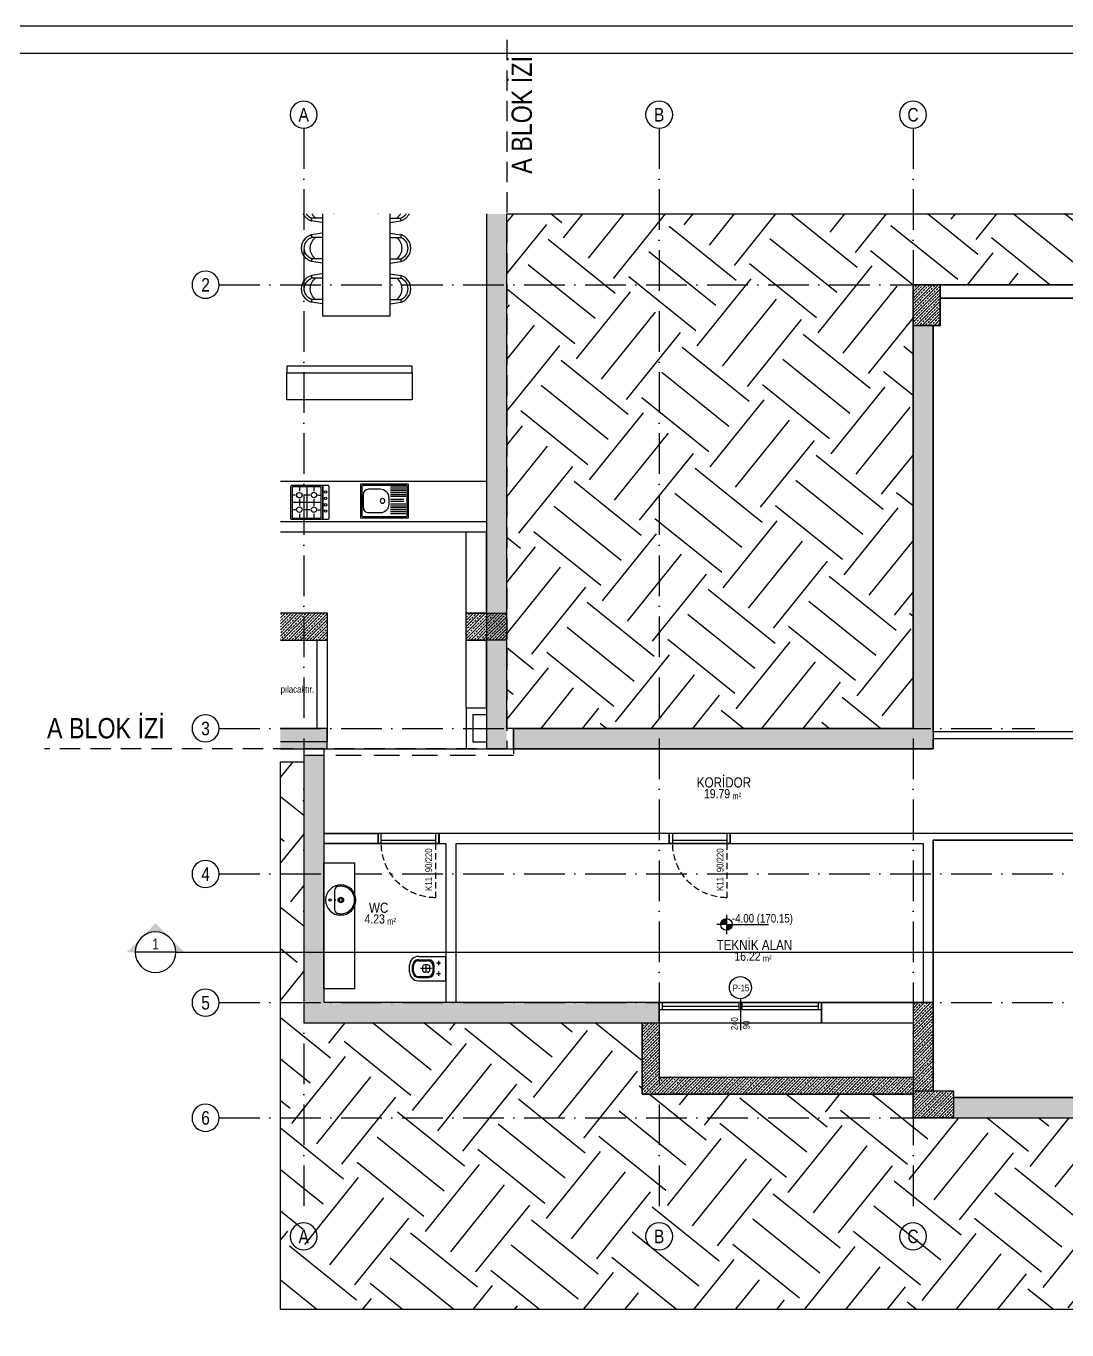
# Model space of a CAD drawing. Header units: millimetres. Extents: x 82776 to 137242, y 11666 to 27998.
# Drawn here: x 98441 to 99979, y 21628 to 23554 of the extents above; entities that cross this region are included whole.
import ezdxf
from ezdxf.enums import TextEntityAlignment as Align
from ezdxf.xclip import XClip

# ---------------------------------------------------------------- set-up
doc = ezdxf.new("R2010")
doc.units = ezdxf.units.MM
doc.header["$XCLIPFRAME"] = 0
for name, pattern in [('( Hidden )', [0.375, 0.25, -0.125]), ('ACAD_ISO10W100', [18, 12, -3, 0, -3]), ('DASHED', [15, 10, -5]), ('GC5102G0200$0$HIDDEN', [9.525, 6.35, -3.175])]:
    doc.linetypes.add(name, pattern=pattern)
doc.layers.add('0_IFC_Area', color=100, linetype='Continuous', plot=False)
for name, color, linetype in [('0_IFC_Door_Text', 11, 'Continuous'), ('0_IFC_Elevation_5', 252, 'Continuous'), ('0_IFC_Grid', 14, 'ACAD_ISO10W100'), ('0_IFC_Grid_Text_100', 14, 'Continuous'), ('0_IFC_Hatch', 250, 'Continuous'), ('0_IFC_Hatch_Structure', 251, 'Continuous'), ('0_IFC_Legend_Viewport', 7, 'Continuous'), ('0_IFC_Notation_Level_200', 160, 'Continuous'), ('0_IFC_Notation_Section_50', 10, 'Continuous'), ('0_IFC_Room_Text(No)_50', 12, 'Continuous'), ('0_IFC_Text_Explanation_50', 231, 'Continuous'), ('0_IFC_Window_Text', 60, 'Continuous'), ('1_IFC_Concrete_Section', 50, 'Continuous'), ('1_IFC_Door', 83, 'Continuous'), ('2_IFC_Wall', 130, 'Continuous'), ('3_IFC_Window', 136, 'Continuous'), ('6_IFC_Furniture', 35, 'Continuous'), ('6_IFC_Furniture_WC', 64, 'Continuous'), ('6_IFC_Furniture_Wetspace', 64, 'Continuous')]:
    doc.layers.add(name, color=color, linetype=linetype)
doc.styles.add('ARIAL-NARROW', font='ARIALN.TTF')
doc.styles.add('IFC_TEXT', font='ARIALN.TTF')
pattern_1 = [(225, (-98017.972, -21881.323), (4.49012806, -4.49012806), []), (225, (-98022.462, -21881.323), (4.49012806, -4.49012806), [3.175, -1.5875])]
pattern_2 = [(225, (-94669.722, -21180.152), (4.49012806, -4.49012806), []), (225, (-94674.212, -21180.152), (4.49012806, -4.49012806), [3.175, -1.5875])]
pattern_3 = [(225, (-105891.8525, -41506.1965), (4.49012806, -4.49012806), []), (225, (-105896.3426, -41506.1965), (4.49012806, -4.49012806), [3.175, -1.5875])]
pattern_4 = [(225, (-105891.8525, -40556.1965), (4.49012806, -4.49012806), []), (225, (-105896.3426, -40556.1965), (4.49012806, -4.49012806), [3.175, -1.5875])]
pattern_5 = [(225, (-95132.064, -27462.745), (4.49012806, -4.49012806), []), (225, (-95136.554, -27462.745), (4.49012806, -4.49012806), [3.175, -1.5875])]

# ---------------------------------------------------------------- blocks, each defined once
blk = doc.blocks.new('*U706')
at = {"layer": '0_IFC_Legend_Viewport', "transparency": 33554687}
blk.add_lwpolyline([(-4296.5, 2920), (0, 2920), (0, 0), (-4296.5, 0)], close=True, dxfattribs=at)
at = {"style": 'IFC_TEXT'}
for tag, p in [('PAFTA', (-2975.3, 17.9)), ('KOT', (-1159.1, 18)), ('OLCEK', (-110.4, 17.9))]:
    blk.add_attdef(tag, p, '', height=35, dxfattribs=at)
blk = doc.blocks.new('B NK ST')
at = {"layer": '0_IFC_Hatch_Structure', "transparency": 33554687}
h = blk.add_hatch(dxfattribs=at)
h.set_pattern_fill('ANSI33', color=256, angle=180)
h.set_pattern_definition(pattern_1)
h.paths.add_polyline_path([(0, 1230), (40, 1230), (40, 1170), (0, 1170)])
h = blk.add_hatch(dxfattribs=at)
h.set_pattern_fill('ANSI33', color=256, angle=180)
h.set_pattern_definition(pattern_1)
h.paths.add_polyline_path([(0, 0), (0, 40), (60, 40), (60, 0)])
at = {"layer": '1_IFC_Concrete_Section'}
for points in [[(0, 1230), (40, 1230), (40, 1170), (0, 1170)], [(0, 0), (0, 40), (60, 40), (60, 0)]]:
    blk.add_lwpolyline(points, close=True, dxfattribs=at)
blk = doc.blocks.new('B B1 ST')
at = {"layer": '0_IFC_Hatch_Structure', "transparency": 33554687}
h = blk.add_hatch(dxfattribs=at)
h.set_pattern_fill('ANSI33', color=256, angle=180)
h.set_pattern_definition(pattern_2)
h.paths.add_polyline_path([(-590, 575), (0, 575), (0, 1170), (30, 1170), (30, 545), (-590, 545)])
h = blk.add_hatch(dxfattribs=at)
h.set_pattern_fill('ANSI33', color=256, angle=180)
h.set_pattern_definition(pattern_2)
h.paths.add_polyline_path([(-900, 535), (-900, 140), (-375, 140), (-375, 170), (-870, 170), (-870, 535)])
h = blk.add_hatch(dxfattribs=at)
h.set_pattern_fill('ANSI33', color=256, angle=180)
h.set_pattern_definition(pattern_2)
h.paths.add_polyline_path([(30, 170), (0, 170), (0, 40), (30, 40)])
h = blk.add_hatch(dxfattribs=at)
h.set_pattern_fill('ANSI33', color=256, angle=180)
h.set_pattern_definition(pattern_2)
h.paths.add_polyline_path([(-375, 140), (-375, 60), (0, 60), (0, 35), (-400, 35), (-400, 140)])
h = blk.add_hatch(dxfattribs=at)
h.set_pattern_fill('ANSI33', color=256, angle=180)
h.set_pattern_definition([(225, (-95989.7425, -21180.262), (4.49012806, -4.49012806), []), (225, (-95994.2326, -21180.262), (4.49012806, -4.49012806), [3.175, -1.5875])])
h.paths.add_polyline_path([(60, -0.1), (640, -0.1), (640, 29.9), (60, 29.9)])
at = {"layer": '1_IFC_Concrete_Section'}
for points in [[(-590, 575), (0, 575), (0, 1170), (30, 1170), (30, 545), (-590, 545)], [(-900, 535), (-900, 140), (-375, 140), (-375, 170), (-870, 170), (-870, 535)], [(30, 170), (0, 170), (0, 40), (30, 40)], [(-375, 140), (-375, 60), (0, 60), (0, 35), (-400, 35), (-400, 140)], [(60, -0.1), (640, -0.1), (640, 29.9), (60, 29.9)]]:
    blk.add_lwpolyline(points, close=True, dxfattribs=at)
blk.add_blockref('B NK ST', (0, 0))
blk = doc.blocks.new('0_IFC_AXIS_TEXT_100')
at = {"layer": '0_IFC_Grid_Text_100'}
blk.add_circle((0, 1000), 1000, dxfattribs=at)
at = {"layer": '0_IFC_Grid_Text_100', "style": 'IFC_TEXT'}
blk.add_attdef('AXIS_NO', text='', height=1000, dxfattribs=at).set_placement((0, 993), align=Align.MIDDLE_CENTER)
blk = doc.blocks.new('B_B1 AKS')
at = {"layer": '0_IFC_Grid', "ltscale": 5}
for points in [[(-900, 1461.13881), (-900, -155)], [(-375, 1461.13881), (-375, -155)], [(0, 1461.13881), (0, -155)], [(-1025, 1230), (2715, 1230)], [(-1025, 575), (180, 575)], [(-1025, 360), (2715, 360)], [(-1025, 170), (2715, 170)], [(-1025, 0), (2715, 0)]]:
    blk.add_lwpolyline(points, dxfattribs=at)
ref = blk.add_blockref('0_IFC_AXIS_TEXT_100', (-900, 1461.13881), dxfattribs=dict(xscale=-0.02, yscale=0.02, zscale=0.02, rotation=0.0064968962269241))
ref.add_attrib('AXIS_NO', 'A', dxfattribs={"layer": '0_IFC_Grid_Text_100', "height": 20, "rotation": 0.0064969, "style": 'IFC_TEXT'}).set_placement((-900.00225, 1480.99313), align=Align.MIDDLE_CENTER)
ref = blk.add_blockref('0_IFC_AXIS_TEXT_100', (-375, 1461.13881), dxfattribs=dict(xscale=-0.02, yscale=0.02, zscale=0.02, rotation=0.0064968962269241))
ref.add_attrib('AXIS_NO', 'B', dxfattribs={"layer": '0_IFC_Grid_Text_100', "height": 20, "rotation": 0.0064969, "style": 'IFC_TEXT'}).set_placement((-375.00225, 1480.99313), align=Align.MIDDLE_CENTER)
ref = blk.add_blockref('0_IFC_AXIS_TEXT_100', (0, 1461.13881), dxfattribs=dict(xscale=-0.02, yscale=0.02, zscale=0.02, rotation=0.0064968962269241))
ref.add_attrib('AXIS_NO', 'C', dxfattribs={"layer": '0_IFC_Grid_Text_100', "height": 20, "rotation": 0.0064969, "style": 'IFC_TEXT'}).set_placement((-0.00225, 1480.99313), align=Align.MIDDLE_CENTER)
ref = blk.add_blockref('0_IFC_AXIS_TEXT_100', (-1044.99773, 1209.99773), dxfattribs=dict(xscale=-0.02, yscale=0.02, zscale=0.02, rotation=0.0064968962269241))
ref.add_attrib('AXIS_NO', '2', dxfattribs={"layer": '0_IFC_Grid_Text_100', "height": 20, "rotation": 0.0064969, "style": 'IFC_TEXT'}).set_placement((-1044.99998, 1229.85205), align=Align.MIDDLE_CENTER)
ref = blk.add_blockref('0_IFC_AXIS_TEXT_100', (-1044.99773, 554.99773), dxfattribs=dict(xscale=-0.02, yscale=0.02, zscale=0.02, rotation=0.0064968962269241))
ref.add_attrib('AXIS_NO', '3', dxfattribs={"layer": '0_IFC_Grid_Text_100', "height": 20, "rotation": 0.0064969, "style": 'IFC_TEXT'}).set_placement((-1044.99998, 574.85205), align=Align.MIDDLE_CENTER)
ref = blk.add_blockref('0_IFC_AXIS_TEXT_100', (-1044.99773, 339.99773), dxfattribs=dict(xscale=-0.02, yscale=0.02, zscale=0.02, rotation=0.0064968962269241))
ref.add_attrib('AXIS_NO', '4', dxfattribs={"layer": '0_IFC_Grid_Text_100', "height": 20, "rotation": 0.0064969, "style": 'IFC_TEXT'}).set_placement((-1044.99998, 359.85205), align=Align.MIDDLE_CENTER)
ref = blk.add_blockref('0_IFC_AXIS_TEXT_100', (-1044.99773, 149.99773), dxfattribs=dict(xscale=-0.02, yscale=0.02, zscale=0.02, rotation=0.0064968962269241))
ref.add_attrib('AXIS_NO', '5', dxfattribs={"layer": '0_IFC_Grid_Text_100', "height": 20, "rotation": 0.0064969, "style": 'IFC_TEXT'}).set_placement((-1044.99998, 169.85205), align=Align.MIDDLE_CENTER)
ref = blk.add_blockref('0_IFC_AXIS_TEXT_100', (-1044.99773, -20.00227), dxfattribs=dict(xscale=-0.02, yscale=0.02, zscale=0.02, rotation=0.0064968962269241))
ref.add_attrib('AXIS_NO', '6', dxfattribs={"layer": '0_IFC_Grid_Text_100', "height": 20, "rotation": 0.0064969, "style": 'IFC_TEXT'}).set_placement((-1044.99998, -0.14795), align=Align.MIDDLE_CENTER)
ref = blk.add_blockref('0_IFC_AXIS_TEXT_100', (-899.99738, -195), dxfattribs=dict(xscale=-0.02, yscale=0.02, zscale=0.02, rotation=0.0064968962269241))
ref.add_attrib('AXIS_NO', 'A', dxfattribs={"layer": '0_IFC_Grid_Text_100', "height": 20, "rotation": 0.0064969, "style": 'IFC_TEXT'}).set_placement((-899.99963, -175.14568), align=Align.MIDDLE_CENTER)
ref = blk.add_blockref('0_IFC_AXIS_TEXT_100', (-374.99738, -195), dxfattribs=dict(xscale=-0.02, yscale=0.02, zscale=0.02, rotation=0.0064968962269241))
ref.add_attrib('AXIS_NO', 'B', dxfattribs={"layer": '0_IFC_Grid_Text_100', "height": 20, "rotation": 0.0064969, "style": 'IFC_TEXT'}).set_placement((-374.99963, -175.14568), align=Align.MIDDLE_CENTER)
ref = blk.add_blockref('0_IFC_AXIS_TEXT_100', (0.00262, -195), dxfattribs=dict(xscale=-0.02, yscale=0.02, zscale=0.02, rotation=0.0064968962269241))
ref.add_attrib('AXIS_NO', 'C', dxfattribs={"layer": '0_IFC_Grid_Text_100', "height": 20, "rotation": 0.0064969, "style": 'IFC_TEXT'}).set_placement((0.00037, -175.14568), align=Align.MIDDLE_CENTER)
blk = doc.blocks.new('0_IFC_DOOR_TAG_50')
at = {"layer": '0_IFC_Door_Text', "style": 'IFC_TEXT'}
for tag, p in [('DOOR_TYPE', (0, 0)), ('DOOR_SIZE', (27.7, 0))]:
    blk.add_attdef(tag, p, '', height=10, dxfattribs=at)
blk = doc.blocks.new('B_B1_KAPI POZU')
at = {"transparency": 33554687, "rotation": 90}
for p in [(-2710.4, 335, 425.7), (-2280, 335, 425.7)]:
    blk.add_blockref('0_IFC_DOOR_TAG_50', p, dxfattribs=at).add_auto_attribs({'DOOR_TYPE': 'K11', 'DOOR_SIZE': '90/220'})
blk = doc.blocks.new('0_IFC_ROOM_TEXT_50')
at = {"layer": '0_IFC_Room_Text(No)_50', "insert": (13.2, -40), "char_height": 9.62, "attachment_point": 1, "style": 'IFC_TEXT'}
blk.add_mtext_dynamic_manual_height_columns('m²', width=16.695, gutter_width=6.88, heights=[0], dxfattribs=at)
at = {"layer": '0_IFC_Room_Text(No)_50', "style": 'IFC_TEXT'}
blk.add_attdef('ROOM_NAME', text='', height=13.5, dxfattribs=at).set_placement((0.7, -24.8), align=Align.MIDDLE_CENTER)
blk.add_attdef('ROOM_NUMBER', text='', height=7.7, dxfattribs=at).set_placement((0.7, -10.7), align=Align.CENTER)
blk.add_attdef('AREA', text='', height=13.5, dxfattribs=at).set_placement((9.8, -49.7), align=Align.RIGHT)
at = {"layer": '0_IFC_Text_Explanation_50', "style": 'IFC_TEXT', "flags": 1}
for tag, p in [('DÖŞEME:', (-41.1, -64.4)), ('DUVAR:', (-41.1, -75.5)), ('TAVAN:', (-41.1, -86.7))]:
    blk.add_attdef(tag, p, '', height=7.7, dxfattribs=at)
blk = doc.blocks.new('A_B1_NET ALAN')
at = {"layer": '0_IFC_Area', "elevation": 425.7}
for points in [[(-700, 550), (-1300, 550), (-1300, 570), (-1360, 570), (-1970, 570), (-1970, 1170), (-1960, 1170), (-1960, 1210), (-1360, 1210), (-1360, 1170), (-1320, 1170), (-1319.9, 1210), (-700, 1210)], [(-2690, 170), (-2870, 170), (-2870, 405), (-2690, 405)], [(-2675, 170), (-2675, 405), (-1985, 405), (-1985, 170)], [(-1940, 29.9), (-1360, 29.9), (-1360, 40), (-1300, 40), (-1300, 29.9), (-1190, 29.9), (-1190, 410), (-1350, 410), (-1350, 380), (-1390, 380), (-1390, 410), (-1970, 410), (-1970, 40), (-1940, 40)]]:
    blk.add_lwpolyline(points, close=True, dxfattribs=at)
at = {"layer": '0_IFC_Area'}
blk.add_lwpolyline([(-1360, 420), (-2870, 420), (-2870, 545), (-1970, 545), (-1970, 560), (-1360, 560)], close=True, dxfattribs=at)
ref = blk.add_blockref('0_IFC_ROOM_TEXT_50', (-2280, 520))
ref.add_attrib('ROOM_NAME', 'KORİDOR', dxfattribs={"layer": '0_IFC_Room_Text(No)_50', "height": 15, "style": 'IFC_TEXT'}).set_placement((-2279.3, 495.2), align=Align.MIDDLE_CENTER)
ref.add_attrib('AREA', '19.79', dxfattribs={"layer": '0_IFC_Room_Text(No)_50', "height": 13.47, "style": 'IFC_TEXT'}).set_placement((-2270.2, 471.9), align=Align.RIGHT)
ref = blk.add_blockref('0_IFC_ROOM_TEXT_50', (-2790, 335, 425.7))
ref.add_attrib('ROOM_NAME', 'WC', dxfattribs={"layer": '0_IFC_Room_Text(No)_50', "height": 15, "style": 'IFC_TEXT'}).set_placement((-2789.3, 310.2, 425.7), align=Align.MIDDLE_CENTER)
ref.add_attrib('AREA', '4.23', dxfattribs={"layer": '0_IFC_Room_Text(No)_50', "height": 13.47, "style": 'IFC_TEXT'}).set_placement((-2780.1, 286.9, 425.7), align=Align.RIGHT)
ref = blk.add_blockref('0_IFC_ROOM_TEXT_50', (-2235, 280, 425.7))
ref.add_attrib('ROOM_NAME', 'TEKNİK ALAN', dxfattribs={"layer": '0_IFC_Room_Text(No)_50', "height": 15, "style": 'IFC_TEXT'}).set_placement((-2234.3, 255.2, 425.7), align=Align.MIDDLE_CENTER)
ref.add_attrib('AREA', '16.22', dxfattribs={"layer": '0_IFC_Room_Text(No)_50', "height": 13.47, "style": 'IFC_TEXT'}).set_placement((-2225.2, 231.9, 425.7), align=Align.RIGHT)
blk = doc.blocks.new('A NK ST')
at = {"layer": '0_IFC_Hatch_Structure', "transparency": 33554687}
h = blk.add_hatch(dxfattribs=at)
h.set_pattern_fill('ANSI33', color=256, angle=180)
h.set_pattern_definition(pattern_3)
h.paths.add_polyline_path([(0, 0), (40, 0), (40, -60), (0, -60)])
h = blk.add_hatch(dxfattribs=at)
h.set_pattern_fill('ANSI33', color=256, angle=180)
h.set_pattern_definition(pattern_3)
h.paths.add_polyline_path([(450, 0), (450, -40), (390, -40), (390, 0)])
h = blk.add_hatch(dxfattribs=at)
h.set_pattern_fill('ANSI33', color=256, angle=180)
h.set_pattern_definition(pattern_3)
h.paths.add_polyline_path([(1030, 0), (1030, -40), (970, -40), (970, 0)])
h = blk.add_hatch(dxfattribs=at)
h.set_pattern_fill('ANSI33', color=256, angle=180)
h.set_pattern_definition(pattern_3)
h.paths.add_polyline_path([(1610, 0), (1610, -40), (1550, -40), (1550, 0)])
h = blk.add_hatch(dxfattribs=at)
h.set_pattern_fill('ANSI33', color=256, angle=180)
h.set_pattern_definition(pattern_3)
h.paths.add_polyline_path([(1960, 0), (2000, 0), (2000, -60), (1960, -60)])
h = blk.add_hatch(dxfattribs=at)
h.set_pattern_fill('ANSI33', color=256, angle=180)
h.set_pattern_definition(pattern_3)
h.paths.add_polyline_path([(0, -640), (40, -640), (40, -700), (0, -700)])
h = blk.add_hatch(dxfattribs=at)
h.set_pattern_fill('ANSI33', color=256, angle=180)
h.set_pattern_definition(pattern_3)
h.paths.add_polyline_path([(450, -660), (450, -700), (390, -700), (390, -660)])
h = blk.add_hatch(dxfattribs=at)
h.set_pattern_fill('ANSI33', color=256, angle=180)
h.set_pattern_definition(pattern_3)
h.paths.add_polyline_path([(1030, -660), (1030, -700), (970, -700), (970, -660)])
h = blk.add_hatch(dxfattribs=at)
h.set_pattern_fill('ANSI33', color=256, angle=180)
h.set_pattern_definition(pattern_3)
h.paths.add_polyline_path([(1735, -700), (1735, -660), (1550, -660), (1550, -700)])
h = blk.add_hatch(dxfattribs=at)
h.set_pattern_fill('ANSI33', color=256, angle=180)
h.set_pattern_definition(pattern_3)
h.paths.add_polyline_path([(2000, -660), (2000, -700), (1940, -700), (1940, -660)])
at = {"layer": '1_IFC_Concrete_Section'}
for points in [[(0, 0), (40, 0), (40, -60), (0, -60)], [(450, 0), (450, -40), (390, -40), (390, 0)], [(1030, 0), (1030, -40), (970, -40), (970, 0)], [(1610, 0), (1610, -40), (1550, -40), (1550, 0)], [(1960, 0), (2000, 0), (2000, -60), (1960, -60)], [(0, -640), (40, -640), (40, -700), (0, -700)], [(450, -660), (450, -700), (390, -700), (390, -660)], [(1030, -660), (1030, -700), (970, -700), (970, -660)], [(1735, -700), (1735, -660), (1550, -660), (1550, -700)], [(2000, -660), (2000, -700), (1940, -700), (1940, -660)]]:
    blk.add_lwpolyline(points, close=True, dxfattribs=at)
at = {"layer": '2_IFC_Wall'}
blk.add_lwpolyline([(1734.8, -700), (1734.8, -850), (1550, -850), (1550, -830), (1719.8, -830), (1719.8, -700)], dxfattribs=at)
at = {"layer": '3_IFC_Window'}
for points in [[(1550, -700), (1550, -720), (1560, -720), (1560, -700)], [(1555, -720), (1555, -700)], [(1550, -830), (1550, -810), (1560, -810), (1560, -830)], [(1555, -810), (1555, -830)]]:
    blk.add_lwpolyline(points, dxfattribs=at)
at = {"layer": '3_IFC_Window', "elevation": -15965.8}
for points in [[(1565.2, -707.9), (1565.2, -730.4), (1570.2, -730.4), (1570.2, -707.9)], [(1570.2, -722.9), (1570.2, -745.4), (1575.2, -745.4), (1575.2, -722.9)], [(1570.2, -807.1), (1570.2, -784.6), (1575.2, -784.6), (1575.2, -807.1)], [(1565.2, -822.1), (1565.2, -799.6), (1570.2, -799.6), (1570.2, -822.1)]]:
    blk.add_lwpolyline(points, close=True, dxfattribs=at)
for points in [[(1567.7, -730.4), (1567.7, -707.9)], [(1572.7, -745.4), (1572.7, -722.9)], [(1572.7, -784.6), (1572.7, -807.1)], [(1567.7, -799.6), (1567.7, -822.1)]]:
    blk.add_lwpolyline(points, dxfattribs=at)
at = {"layer": '0_IFC_Text_Explanation_50', "insert": (1719.2, -750.6, 3462.4), "char_height": 10, "attachment_point": 3, "style": 'IFC_TEXT'}
blk.add_mtext_dynamic_manual_height_columns('\\pxql;0.14 m/sn hızını geçmeyen lift yapılacaktır. ', width=136.083, gutter_width=6.25, heights=[0], dxfattribs=at)
blk = doc.blocks.new('A B1 ST')
at = {"layer": '0_IFC_Hatch_Structure', "transparency": 33554687}
h = blk.add_hatch(dxfattribs=at)
h.set_pattern_fill('ANSI33', color=256, angle=180)
h.set_pattern_definition(pattern_4)
h.paths.add_polyline_path([(0, 950), (40, 950), (40, 890), (0, 890)])
h = blk.add_hatch(dxfattribs=at)
h.set_pattern_fill('ANSI33', color=256, angle=180)
h.set_pattern_definition(pattern_4)
h.paths.add_polyline_path([(450, 950), (450, 910), (390, 910), (390, 950)])
h = blk.add_hatch(dxfattribs=at)
h.set_pattern_fill('ANSI33', color=256, angle=180)
h.set_pattern_definition(pattern_4)
h.paths.add_polyline_path([(1030, 950), (1030, 910), (970, 910), (970, 950)])
h = blk.add_hatch(dxfattribs=at)
h.set_pattern_fill('ANSI33', color=256, angle=90)
h.set_pattern_definition([(135, (-39956.1965, 108391.8525), (-4.49012806, -4.49012806), []), (135, (-39956.1965, 108396.3426), (-4.49012806, -4.49012806), [3.175, -1.5875])])
h.paths.add_polyline_path([(1550, 890), (1590, 890), (1590, 950), (1550, 950)])
h = blk.add_hatch(dxfattribs=at)
h.set_pattern_fill('ANSI33', color=256, angle=180)
h.set_pattern_definition(pattern_4)
h.paths.add_polyline_path([(1960, 950), (2000, 950), (2000, 890), (1960, 890)])
h = blk.add_hatch(dxfattribs=at)
h.set_pattern_fill('ANSI33', color=256, angle=180)
h.set_pattern_definition(pattern_5)
h.paths.add_polyline_path([(1970, -860), (2000, -860), (2000, -60), (1970, -60)])
h = blk.add_hatch(dxfattribs=at)
h.set_pattern_fill('ANSI33', color=256, angle=180)
h.set_pattern_definition(pattern_5)
h.paths.add_polyline_path([(0, -860), (1734.8, -860), (1734.8, -830), (30, -830), (30, -700), (0, -700)])
at = {"layer": '1_IFC_Concrete_Section'}
for points in [[(0, 950), (40, 950), (40, 890), (0, 890)], [(450, 950), (450, 910), (390, 910), (390, 950)], [(1030, 950), (1030, 910), (970, 910), (970, 950)], [(1550, 890), (1590, 890), (1590, 950), (1550, 950)], [(1960, 950), (2000, 950), (2000, 890), (1960, 890)], [(1970, -860), (2000, -860), (2000, -60), (1970, -60)], [(0, -860), (1734.8, -860), (1734.8, -830), (30, -830), (30, -700), (0, -700)]]:
    blk.add_lwpolyline(points, close=True, dxfattribs=at)
blk.add_blockref('A NK ST', (0, 0))
blk = doc.blocks.new('*U166')
blk.add_wipeout([(0, 0), (100, 0), (100, -30), (0, -30)]).dxf.layer = '6_IFC_Furniture'
at = {"layer": '6_IFC_Furniture', "transparency": 33554687}
blk.add_lwpolyline([(100, 0), (100, -30), (0, -30), (0, 0)], close=True, dxfattribs=at)
blk.add_lwpolyline([(0, -30), (100, -30)], dxfattribs=at)
blk = doc.blocks.new('*U131')
blk.add_wipeout([(0, 0), (120, 0), (120, -30), (0, -30)]).dxf.layer = '6_IFC_Furniture'
at = {"layer": '6_IFC_Furniture', "transparency": 33554687}
blk.add_lwpolyline([(120, 0), (120, -30), (0, -30), (0, 0)], close=True, dxfattribs=at)
blk.add_lwpolyline([(0, -30), (120, -30)], dxfattribs=at)
blk = doc.blocks.new('*U129')
blk.add_wipeout([(60, 0), (0, 0), (0, 405), (60, 405), (60, 60), (60, 60)]).dxf.layer = '6_IFC_Furniture_Wetspace'
at = {"layer": '6_IFC_Furniture_Wetspace', "transparency": 33554687}
blk.add_lwpolyline([(60, 60), (60, 60), (60, 0), (0, 0), (0, 405), (60, 405)], close=True, dxfattribs=at)
blk = doc.blocks.new('IFC_OCAK')
at = {"layer": '6_IFC_Furniture_Wetspace'}
for p, q in [((-32.5, -24.1), (-32.5, 24)), ((-31.5, 25), (22.2, 25)), ((-23.8, -25.1), (-23.8, 25)), ((-23.3, -25.1), (-23.3, 25)), ((-21.2, 23), (-21.2, -23)), ((21.2, 23), (-21.2, 23)), ((21.2, 23), (21.2, -23)), ((23.2, 24), (23.2, -24.1)), ((-31.5, -25.1), (22.2, -25.1)), ((-21.2, -23), (21.2, -23))]:
    blk.add_line(p, q, dxfattribs=at)
for points in [[(-10.7, 16.6), (-10.7, 23)], [(0, -23), (0, 23)], [(10.7, 16.6), (10.7, 23)], [(-16.3, 10.7), (-21.2, 10.7)], [(-10.7, -4.8), (-10.7, 4.9)], [(-4.8, 10.7), (4.8, 10.7)], [(10.7, -4.8), (10.7, 4.7)], [(16.7, 10.7), (21.2, 10.7)], [(21.2, -0.2), (-21.2, -0.2)], [(-16.3, -10.7), (-21.2, -10.7)], [(-10.7, -23), (-10.7, -16.6)], [(-4.8, -10.7), (4.8, -10.7)], [(10.7, -23), (10.7, -16.6)], [(16.7, -10.7), (21.2, -10.7)]]:
    blk.add_lwpolyline(points, dxfattribs=at)
for centre, radius in [((-27.9, 12.7), 1.85), ((-27.9, 3.6), 1.85), ((-10.6, 10.7), 4.03), ((10.8, 10.7), 4.03), ((-27.9, -6.1), 1.85), ((-27.9, -15.3), 1.85), ((-10.6, -10.9), 4.03), ((10.7, -10.7), 4.03)]:
    blk.add_circle(centre, radius, dxfattribs=at)
for centre, start, end in [((-31.5, 24), 90, 180), ((22.2, 24), 0, 90), ((-31.5, -24.1), 180, 270), ((22.2, -24.1), 270, 0)]:
    blk.add_arc(centre, 1, start, end, dxfattribs=at)
blk = doc.blocks.new('IFC_MUTFAK EVYE2')
at = {"layer": '6_IFC_Furniture_Wetspace', "transparency": 33554687}
blk.add_lwpolyline([(70, 0), (0, 0), (0, -51), (70, -51), (70, 0)], close=True, dxfattribs=at)
for points in [[(66, -2), (4, -2, 0.414214), (2, -4), (2, -47, 0.414214), (4, -49), (66, -49, 0.414214), (68, -47), (68, -4, 0.414214)], [(28.3, -7.8), (12, -7.8, 0.414214), (4, -15.8), (4, -35.2, 0.414214), (12, -43.2), (28.3, -43.2, 0.414214), (41.3, -30.2), (41.3, -20.8, 0.414214)]]:
    blk.add_lwpolyline(points, format="xyb", close=True, dxfattribs=at)
for points in [[(66.3, -6.7), (43.6, -6.7)], [(66.3, -9.5), (43.6, -9.5)], [(66.3, -12.3), (43.6, -12.3)], [(66.3, -15.1), (43.6, -15.1)], [(66.3, -17.9), (43.6, -17.9)], [(66.3, -20.7), (43.6, -20.7)], [(63.6, -24.8), (43.6, -24.8)], [(63.6, -27.6), (43.6, -27.6)], [(66.3, -31.9), (43.6, -31.9)], [(66.3, -34.7), (43.6, -34.7)], [(66.3, -37.5), (43.6, -37.5)], [(66.3, -40.3), (43.6, -40.3)], [(66.3, -43.1), (43.6, -43.1)], [(66.3, -45.9), (43.6, -45.9)]]:
    blk.add_lwpolyline(points, dxfattribs=at)
blk.add_circle((32.1, -25.5), 3.5, dxfattribs=at)
blk = doc.blocks.new('*U130')
blk.add_wipeout([(60, 0), (0, 0), (0, 277.5), (60, 277.5), (60, 60), (60, 60)]).dxf.layer = '6_IFC_Furniture_Wetspace'
at = {"layer": '6_IFC_Furniture_Wetspace', "transparency": 33554687}
blk.add_lwpolyline([(60, 60), (60, 60), (60, 0), (0, 0), (0, 277.5), (60, 277.5)], close=True, dxfattribs=at)
blk = doc.blocks.new('IFC_KOLTUK TEKLI')
blk.add_wipeout([(-41.8, 25.5), (-17.7, 22.7), (-16.4, 22.3), (-15, 21.9), (-13.3, 21.1), (-11.7, 20.3), (-10, 19.2), (-8.5, 18.1), (-6.7, 16.4), (-5.8, 15.3), (-4, 13), (-2.7, 10.8), (-1.8, 8.6), (-0.8, 5.4), (-0.3, 2), (-0.3, -1.8), (-1.2, -6.1), (-2.2, -8.9), (-4.2, -12.5), (-5.9, -14.8), (-8.3, -17.1), (-10.4, -18.8), (-14.1, -20.8), (-15.8, -21.4), (-18.9, -22.1), (-23.4, -23), (-28.4, -24), (-39.7, -26.2), (-40.4, -26.1), (-41.1, -25.8), (-41.5, -25.3), (-41.9, -24.6), (-42, -22.3), (-42, -22.3), (-45.6, -22.5), (-46.8, -22.3), (-47.9, -21.5), (-48.5, -20.9), (-49.6, -19.4), (-50.1, -18.5), (-50.6, -17.4), (-51.1, -16.3), (-51.5, -15), (-52.2, -12.9), (-52.7, -10.9), (-53.1, -8.6), (-53.4, -6.8), (-53.7, -4.4), (-53.8, -1.9), (-53.9, -0.2), (-54, 2.5), (-53.8, 5.8), (-53.7, 7.4), (-53.4, 9.7), (-52.9, 12.7), (-52.4, 14.6), (-51.6, 16.8), (-51, 18.1), (-50.2, 19.7), (-49, 20.6), (-47.5, 21.2), (-45.1, 21.3), (-43.9, 21.4), (-44, 23.2), (-43.9, 23.8), (-43.8, 24.2), (-43.7, 24.4), (-43.3, 24.8), (-42.5, 25.3)]).dxf.layer = '6_IFC_Furniture'
at = {"layer": '6_IFC_Furniture'}
for p, q in [((-43.8, 18.7), (-44, 23.1)), ((-41.5, 25.4), (-17.7, 22.7)), ((-47.5, 21.2), (-43.9, 21.4)), ((-42, 17.1), (-16.9, 18.2)), ((-17.6, 21), (-17.6, 19.9)), ((-42, -24.1), (-42.1, -19.7)), ((-40.5, -17.9), (-15.3, -16.8)), ((-15.9, -18.6), (-15.9, -19.7)), ((-45.6, -22.5), (-42, -22.3)), ((-39.3, -26.2), (-15.8, -21.4))]:
    blk.add_line(p, q, dxfattribs=at)
blk.add_lwpolyline([(-47.5, 21.2), (-48.6, 20.9), (-49.7, 20), (-50.7, 18.7), (-51.6, 16.8), (-52.4, 14.6), (-53.1, 11.9), (-53.5, 9), (-53.8, 5.8), (-54, 2.5), (-53.9, -1), (-53.7, -4.4), (-53.3, -7.7), (-52.7, -10.9), (-51.9, -13.8), (-51.1, -16.3), (-50.1, -18.5), (-49, -20.3), (-47.9, -21.5), (-46.8, -22.3), (-45.6, -22.5)], dxfattribs=at)
for centre, radius, start, end in [((-41.8, 23.2), 2.24, 83.5321, 182.491), ((-23.3, 0.4), 23.1, 289.0213, 75.9607), ((-16.4, 21), 1.25, 71.4892, 182.491), ((-42.1, 18.8), 1.75, 182.491, 272.491), ((-36.4, -0.2), 21.9, 309.3609, 55.6211), ((-14.9, 20), 2.65, 182.491, 246.9129), ((-23.3, 0.4), 18.7, 298.0691, 66.9129), ((-40.4, -19.6), 1.75, 92.491, 182.491), ((-13.3, -18.5), 2.65, 118.0691, 182.491), ((-14.6, -19.6), 1.25, 182.491, 293.4929), ((-39.7, -24), 2.24, 182.491, 281.4499)]:
    blk.add_arc(centre, radius, start, end, dxfattribs=at)
blk = doc.blocks.new('*U95')
blk.add_wipeout([(0, 0), (260, 0), (260, -100), (0, -100)]).dxf.layer = '6_IFC_Furniture'
at = {"layer": '6_IFC_Furniture', "transparency": 33554687}
blk.add_lwpolyline([(0, -100), (0, 0), (260, 0), (260, -100)], close=True, dxfattribs=at)
blk = doc.blocks.new('A B1 PLAN')
at = {"layer": '2_IFC_Wall'}
blk.add_lwpolyline([(1970, 55), (1950, 55), (1950, 15), (1970, 15)], dxfattribs=at)
for name, p, xscale, yscale, zscale, rotation in [('IFC_KOLTUK TEKLI', (1696.7, 805.4), 0.9000000000000081, 0.9000000000000081, 0.9000000000000081, 177.5027880203946), ('IFC_KOLTUK TEKLI', (1858.3, 805.4), -0.899999999999993, 0.8999999999999928, 0.8999999999999998, 182.5001169204236), ('IFC_KOLTUK TEKLI', (1696.7, 742.8), -0.8999999999999991, 0.8999999999999991, 0.8999999999999998, 2.500116920423573), ('IFC_KOLTUK TEKLI', (1858.3, 742.8), 0.8999999999999976, 0.8999999999999976, 0.8999999999999976, 357.5027880203947), ('IFC_KOLTUK TEKLI', (1696.7, 682.7), -0.8999999999999991, 0.8999999999999991, 0.8999999999999998, 2.500116920423573), ('IFC_KOLTUK TEKLI', (1858.3, 682.7), 0.8999999999999975, 0.8999999999999975, 0.8999999999999975, 357.5027880203947), ('*U130', (1860, 520), 0.6666666666666666, 0.6666666666666666, 0.6666666666666666, 90.00145247040918)]:
    blk.add_blockref(name, p, dxfattribs=dict(xscale=xscale, yscale=yscale, zscale=zscale, rotation=rotation))
for name, p, rotation in [('*U129', (1970, 340), 90.00145247040918), ('*U131', (1940, 205), 90), ('*U166', (1940, 65), 90)]:
    blk.add_blockref(name, p, dxfattribs=dict(rotation=rotation))
for points in [[(1970, 340), (1565, 340), (1565, 580), (1550, 580), (1550, 325), (1970, 325)], [(1970, 65), (1940, 65), (1940, 5), (1970, 5)]]:
    blk.add_lwpolyline(points, dxfattribs=at)
blk.add_lwpolyline([(1675, 560), (1860, 560), (1860, 570), (1675, 570)], close=True, dxfattribs=at)
for name, p, xscale, rotation in [('*U95', (1727.5, 904.1), -1, 90.00145247040915), ('IFC_MUTFAK EVYE2', (1784.4, 345.3, 2336.6), -0.9999999999999969, 179.9985475295908)]:
    blk.add_blockref(name, p, dxfattribs=dict(xscale=xscale, rotation=rotation))
at = {"rotation": 179.9985475295908}
blk.add_blockref('IFC_OCAK', (1704.4, 368.6, 2336.6), dxfattribs=at)
blk = doc.blocks.new('*U1783')
at = {"layer": '0_IFC_Room_Text(No)_50'}
h = blk.add_hatch(color=256, dxfattribs=at)
h.paths.add_polyline_path([(0, 1061), (-530, 530, -0.414214), (530, 530)])
h.paths.add_polyline_path([(530, 530, -0.198912), (750, 0), (1061, 0)])
h.paths.add_polyline_path([(-530, 530), (-1061, 0), (-750, 0, -0.198912)])
at = {"layer": '0_IFC_Room_Text(No)_50', "linetype": 'Continuous'}
blk.add_line((-750, 0), (750, 0), dxfattribs=at)
blk.add_circle((0, 0), 750, dxfattribs=at)
at = {"layer": '0_IFC_Room_Text(No)_50', "style": 'IFC_TEXT'}
blk.add_attdef('NO', text='', height=400, dxfattribs=at).set_placement((0, 100), align=Align.CENTER)
for p in [(0, -100), (0, -374)]:
    blk.add_attdef('SHEET', text='', height=200, dxfattribs=at).set_placement(p, align=Align.TOP_CENTER)
blk = doc.blocks.new('B BLOK_KESIT YERLERI_B1')
at = {"layer": '0_IFC_Notation_Section_50', "linetype": 'DASHED', "ltscale": 3, "const_width": 2, "elevation": -425.7}
blk.add_lwpolyline([(-2833.8, 0), (1025.2, 0)], dxfattribs=at)
ref = blk.add_blockref('*U1783', (-2863.8, 0, -425.7), dxfattribs=dict(xscale=-0.0400000000259542, yscale=0.0400000000259542, zscale=0.0400000000259542))
ref.add_attrib('NO', '1', dxfattribs={"layer": '0_IFC_Room_Text(No)_50', "height": 16, "style": 'IFC_TEXT'}).set_placement((-2863.8, 4, -425.7), align=Align.CENTER)
blk = doc.blocks.new('*U1491')
at = {"layer": '0_IFC_Hatch_Structure'}
blk.add_lwpolyline([(0, 0), (-90, 0)], dxfattribs=at)
at = {"layer": '1_IFC_Door', "linetype": 'GC5102G0200$0$HIDDEN', "ltscale": 1.5}
blk.add_lwpolyline([(-5, 0), (-5, 80)], dxfattribs=at)
at = {"layer": '1_IFC_Door'}
for points in [[(-85, 0), (-85, -15), (-90, -15), (-90, 0), (-85, 0)], [(-85, -5), (-5, -5), (-5, 0), (-85, 0)]]:
    blk.add_lwpolyline(points, dxfattribs=at)
blk.add_lwpolyline([(-5, -15), (-5, 0), (0, 0), (0, -15)], close=True, dxfattribs=at)
at = {"layer": '1_IFC_Door', "linetype": 'GC5102G0200$0$HIDDEN', "ltscale": 1.5}
blk.add_arc((-5, 0), 80, 90, 180, dxfattribs=at)
blk = doc.blocks.new('IFC_KLOZET')
blk.add_wipeout([(-18, 0), (18, 0), (18, -40.4), (18, -40.4), (18, -41.3), (17.9, -41.8), (17.6, -43.5), (16.5, -46.3), (15.2, -48.4), (14.5, -49.2), (14.2, -49.5), (12.9, -50.6), (12.2, -51.2), (11.5, -51.6), (10, -52.3), (8.7, -52.8), (7.6, -53.1), (6.8, -53.2), (6.2, -53.3), (5.3, -53.3), (-5, -53.4), (-6.5, -53.3), (-7.8, -53), (-9.5, -52.5), (-10, -52.3), (-11, -51.9), (-12, -51.3), (-13.4, -50.2), (-13.7, -50), (-14.2, -49.5), (-15.1, -48.5), (-16, -47.2), (-17, -45), (-17.5, -43.7), (-17.8, -42.5), (-17.9, -41.3), (-18, -40.4)]).dxf.layer = '6_IFC_Furniture_WC'
at = {"layer": '6_IFC_Furniture_WC'}
for p, q in [((-18, -40.4), (-18, 0)), ((18, -40.4), (18, 0)), ((-5, -10.4), (-11.4, -10.4)), ((-7.8, -7.8), (-7.8, -13.5)), ((4.5, -16.9), (-4.5, -16.9)), ((3.3, -18.5), (-3.3, -18.5)), ((10.5, -10.4), (4.1, -10.4)), ((7.8, -7.8), (7.8, -13.5)), ((-13, -40.4), (-13, -25.4)), ((-11.6, -40.4), (-11.6, -26.8)), ((5.5, -28.9), (-6.1, -28.9)), ((-5.4, -26.5), (-5.4, -31.3)), ((2.4, -23.5), (-2.4, -23.5)), ((-2.4, -34.3), (2.4, -34.3)), ((0, -20.9), (0, -37.3)), ((5.4, -26.5), (5.4, -31.3)), ((11.6, -40.4), (11.6, -26.8)), ((13, -40.4), (13, -25.4)), ((5, -53.4), (-5, -53.4)), ((4.5, -47.5), (-4.5, -47.5)), ((4.5, -48.9), (-4.5, -48.9))]:
    blk.add_line(p, q, dxfattribs=at)
blk.add_lwpolyline([(18, 0), (-18, 0)], dxfattribs=at)
for centre in [(-7.8, -10.4), (7.8, -10.4)]:
    blk.add_circle(centre, 0.75, dxfattribs=at)
for centre, radius, start, end in [((-4.5, -25.4), 8.5, 90, 180), ((-3.3, -26.8), 8.3, 90, 180), ((-7.8, -10.4), 0.75, 90, 270), ((-7.8, -10.4), 0.75, 270, 90), ((3.3, -26.8), 8.3, 0, 90), ((4.5, -25.4), 8.5, 0, 90), ((7.8, -10.4), 0.75, 90, 270), ((7.8, -10.4), 0.75, 270, 90), ((-2.4, -26.5), 3, 90, 180), ((-2.4, -31.3), 3, 180, 270), ((2.4, -26.5), 3, 0, 90), ((2.4, -31.3), 3, 270, 0), ((-5, -40.4), 13, 180, 270), ((-4.5, -40.4), 8.5, 180, 270), ((-4.5, -40.4), 7.1, 180, 270), ((4.5, -40.4), 8.5, 270, 0), ((4.5, -40.4), 7.1, 270, 0), ((5, -40.4), 13, 270, 0)]:
    blk.add_arc(centre, radius, start, end, dxfattribs=at)
blk = doc.blocks.new('*U1592')
blk.add_wipeout([(-131.4, 0), (-131.4, -45), (54.7, -45), (54.7, 0)]).dxf.layer = '6_IFC_Furniture_WC'
at = {"layer": '6_IFC_Furniture_WC'}
blk.add_lwpolyline([(-131.4, 0), (54.7, 0), (54.7, -45), (-131.4, -45)], close=True, dxfattribs=at)
blk.add_wipeout([(22.4, -24.9), (21.9, -29.3), (20.6, -33.5), (18.6, -37.4), (15.8, -40.8), (12.4, -43.6), (8.5, -45.6), (4.3, -46.9), (-0.1, -47.4), (-4.4, -46.9), (-8.6, -45.7), (-12.5, -43.6), (-15.9, -40.8), (-18.7, -37.4), (-20.8, -33.5), (-22, -29.3), (-22.5, -24.9), (-22, -20.6), (-20.8, -16.4), (-18.7, -12.5), (-15.9, -9.1), (-12.5, -6.3), (-8.6, -4.2), (-4.4, -3), (-0.1, -2.5), (4.3, -3), (8.5, -4.2), (12.4, -6.3), (15.8, -9.1), (18.6, -12.5), (20.6, -16.4), (21.9, -20.6)])
at = {"layer": '6_IFC_Furniture_WC', "transparency": 33554687}
for centre, radius in [((0, -9.1), 1.75), ((0, -25), 4.09), ((0, -25), 2.25)]:
    blk.add_circle(centre, radius, dxfattribs=at)
for centre, radius, start, end in [((-0.1, -24.9), 22.4, 270.1581, 269.7844), ((-11.4, -22.6), 8.67, 154.5114, 172.0909), ((-14.2, -21.7), 5.74, 118.7614, 150.625), ((-13.5, -23.1), 7.33, 90.3663, 118.8117), ((2, -572.4), 556.9, 90.2048, 91.5951), ((-2, -572.4), 556.9, 88.4049, 89.7952), ((13.5, -23.1), 7.33, 61.1883, 89.6337), ((14.2, -21.7), 5.74, 29.375, 61.2386), ((11.4, -22.6), 8.67, 7.9091, 25.4886), ((0, -25), 20.3, 169.739, 180.2052), ((0.1, -25), 20.4, 180.1324, 197.4867), ((-0.1, -25.1), 20.2, 197.4163, 229.8264), ((0.1, -25.1), 20.2, 310.1736, 342.5837), ((-0.1, -25), 20.4, 342.5133, 359.8676), ((0, -25), 20.3, 359.7948, 10.261), ((0, -25), 20.3, 229.7464, 252.6938), ((0, -25.1), 20.3, 252.6529, 269.9724), ((0, -25.1), 20.3, 270.0276, 287.3471), ((0, -25), 20.3, 287.3062, 310.2536)]:
    blk.add_arc(centre, radius, start, end, dxfattribs=at)
blk.add_ellipse((0, -16.4), major_axis=(-1.19, 0), ratio=0.133501, dxfattribs=at)
blk = doc.blocks.new('*U1593')
at = {"layer": '0_IFC_Window_Text', "style": 'ARIAL-NARROW'}
blk.add_attdef('TİP', (108.8, 31.7), '', height=10, dxfattribs=at)
blk.add_wipeout([(0, 15), (240, 15), (240, -15), (0, -15)]).dxf.layer = '3_IFC_Window'
at = {"layer": '0_IFC_Elevation_5'}
blk.add_lwpolyline([(0, 5), (0, -15), (240, -15), (240, 5)], dxfattribs=at)
at = {"layer": '2_IFC_Wall'}
for points in [[(0, 15), (0, -15)], [(240, 15), (240, -15)]]:
    blk.add_lwpolyline(points, dxfattribs=at)
at = {"layer": '3_IFC_Window'}
for points in [[(0, 5), (5, 5), (5, 15), (0, 15)], [(235, 5), (240, 5), (240, 15), (235, 15)]]:
    blk.add_lwpolyline(points, close=True, dxfattribs=at)
for points in [[(0, 15), (240, 15)], [(5, 10), (235, 10)], [(5, 5), (235, 5)]]:
    blk.add_lwpolyline(points, dxfattribs=at)
at = {"layer": '0_IFC_Window_Text', "insert": (106.2, -25.7), "char_height": 10, "attachment_point": 1, "rotation": 90, "style": 'ARIAL-NARROW'}
blk.add_mtext_dynamic_manual_height_columns('240', width=65.154, gutter_width=50, heights=[0], dxfattribs=at)
blk.add_wipeout([(117.5, 15), (122.5, 15), (122.5, 5), (117.5, 5)]).dxf.layer = '3_IFC_Window'
at = {"layer": '0_IFC_Window_Text'}
blk.add_lwpolyline([(120, 20.9), (120, -25.7)], dxfattribs=at)
blk.add_circle((120, 37.2), 16.3, dxfattribs=at)
at = {"layer": '3_IFC_Window'}
blk.add_lwpolyline([(117.5, 5), (122.5, 5), (122.5, 15), (117.5, 15)], close=True, dxfattribs=at)
at = {"layer": '0_IFC_Window_Text', "style": 'ARIAL-NARROW'}
blk.add_attdef('YUKSEKLIK', (133.7, -24.4), '', height=10, rotation=90, dxfattribs=at)
blk = doc.blocks.new('B_B1 PLAN')
at = {"layer": '2_IFC_Wall', "elevation": 425.7}
blk.add_lwpolyline([(40, 1230), (640, 1230), (640, 1210), (40, 1210)], close=True, dxfattribs=at)
at = {"layer": '2_IFC_Wall'}
blk.add_lwpolyline([(30, 560), (395, 560), (395, 570), (30, 570)], dxfattribs=at)
at = {"layer": '2_IFC_Wall', "elevation": 425.7}
for points in [[(30, 170), (30, 410), (610, 410), (610, 380), (650, 380), (650, 410), (710, 410), (710, 420), (650, 420), (650, 430), (640, 430), (640, 420), (-270, 420), (-270, 405), (15, 405), (15, 170)], [(-870, 420), (-790, 420), (-790, 405), (-870, 405)], [(-375, 170), (0, 170)], [(-375, 140), (0, 140)]]:
    blk.add_lwpolyline(points, dxfattribs=at)
at = {"transparency": 33554687, "xscale": -1, "rotation": 180}
for p in [(-700.4, 405, 425.7), (-270, 405, 425.7)]:
    blk.add_blockref('*U1491', p, dxfattribs=at)
for name, p, rotation in [('*U1592', (-870.2, 321.6), 90), ('IFC_KLOZET', (-690.2, 220.3), 270)]:
    blk.add_blockref(name, p, dxfattribs=dict(rotation=rotation))
at = {"layer": '2_IFC_Wall', "elevation": 425.7}
blk.add_lwpolyline([(-675, 170), (-675, 405), (-360, 405), (-360, 420), (-700, 420), (-700, 405), (-690, 405), (-690, 170)], dxfattribs=at)
blk.add_blockref('*U1593', (-375, 155, 425.7)).add_auto_attribs({'YUKSEKLIK': '90', 'TİP': 'P-15'})
blk = doc.blocks.new('0_IFC_NOTATION_LEVEL_200')
at = {"layer": '0_IFC_Notation_Level_200'}
h = blk.add_hatch(color=256, dxfattribs=at)
h.dxf.hatch_style = 1
h.paths.add_polyline_path([(0, 0), (0, 576, 0.4142136), (-576, 0)])
h.paths.add_polyline_path([(0, -576, 0.4142136), (576, 0), (0, 0)])
for p, q in [((0, 0), (-960, 0)), ((0, 960), (0, -960)), ((0, 0), (4154, 0))]:
    blk.add_line(p, q, dxfattribs=at)
blk.add_circle((0, 0), 576, dxfattribs=at)
at = {"layer": '0_IFC_Notation_Level_200', "style": 'IFC_TEXT'}
for tag, p in [('LEVEL_ABOVE', (549, 185)), ('LEVEL_BELOW', (549, -1005))]:
    blk.add_attdef(tag, p, '', height=800, dxfattribs=at)

msp = doc.modelspace()

# ---------------------------------------------------------------- linework, layer by layer
at = {"layer": '0_IFC_Hatch', "elevation": 425.7}
msp.add_lwpolyline([(98817.3, 22467.2), (98851.6, 22467.2), (98851.6, 22081.6), (99351.6, 22081.6), (99351.6, 21976.6), (99751.6, 21976.6), (99751.6, 21941.6), (101751.6, 21941.6), (101751.6, 22271.5), (102351.6, 22271.5), (102351.6, 21941.6), (102416.3, 21941.6), (102416.3, 21658.4), (98817.3, 21658.4)], close=True, dxfattribs=at)

# ---------------------------------------------------------------- block references
ref = msp.add_blockref('A B1 PLAN', (97151.6, 22481.6))
XClip(ref).set_block_clipping_path([(1665.6475573478, -14.3228908375), (1999.9997712406, 794.509791177)])

# ---------------------------------------------------------------- texts
at = {"layer": '0_IFC_Text_Explanation_50', "insert": (99158.6, 23636.3), "char_height": 30, "attachment_point": 3, "rotation": 90, "style": 'IFC_TEXT'}
msp.add_mtext_dynamic_manual_height_columns('\\pxql;A BLOK İZİ ', width=300.766, gutter_width=6.25, heights=[0], dxfattribs=at)
at = {"layer": '0_IFC_Text_Explanation_50', "insert": (98773.2, 22531.9), "char_height": 30, "attachment_point": 3, "style": 'IFC_TEXT'}
msp.add_mtext_dynamic_manual_height_columns('\\pxql;A BLOK İZİ ', width=300.766, gutter_width=6.25, heights=[0], dxfattribs=at)

# ---------------------------------------------------------------- next in the draw order: hatches: boundary and pattern name
at = {"layer": '0_IFC_Hatch'}
h = msp.add_hatch(dxfattribs=at)
h.set_pattern_fill('EARTH', color=256, scale=20, angle=51.1352)
h.set_pattern_definition([(51.13519, (-12363.29, -11764.13), (-19.19526, 178.57643), [127, -127]), (51.13519, (-12400.38, -11734.24), (-19.19526, 178.57643), [127, -127]), (51.13519, (-12437.46, -11704.36), (-19.19526, 178.57643), [127, -127]), (141.13519, (-12439.86, -11682.04), (-178.57643, -19.19526), [127, -127]), (141.13519, (-12409.97, -11644.96), (-178.57643, -19.19526), [127, -127]), (141.13519, (-12380.09, -11607.87), (-178.57643, -19.19526), [127, -127])])
h.paths.add_polyline_path([(99151.6, 23276.1), (102351.6, 23276.1), (102351.6, 22501.5), (101751.6, 22501.5), (101751.6, 23171.6), (99751.6, 23171.6), (99751.6, 22516.6), (99151.6, 22516.6)])
h.paths.add_polyline_path([(98817.3, 22467.2), (98851.6, 22467.2), (98851.6, 22081.6), (99351.6, 22081.6), (99351.6, 21976.6), (99751.6, 21976.6), (99751.6, 21941.6), (101751.6, 21941.6), (101751.6, 22271.5), (102351.6, 22271.5), (102351.6, 21941.6), (102416.3, 21941.6), (102416.3, 21658.4), (98817.3, 21658.4)])

# ---------------------------------------------------------------- next in the draw order: linework, layer by layer
msp.add_lwpolyline([(82776.4, 23553.6), (82776.4, 20553.6), (135318.5, 20553.3), (135318.5, 23553.3)], close=True)
at = {"layer": '0_IFC_Elevation_5', "linetype": '( Hidden )', "ltscale": 150, "elevation": -425.7}
msp.add_lwpolyline([(99751.6, 22516.6), (99161.6, 22516.6), (99161.6, 22476.6), (98851.6, 22476.6), (98851.6, 22081.6), (99751.6, 22081.6)], dxfattribs=at)
at = {"layer": '0_IFC_Hatch', "elevation": 425.7}
msp.add_lwpolyline([(99151.6, 23276.1), (102351.6, 23276.1), (102351.6, 22501.5), (101751.6, 22501.5), (101751.6, 23171.6), (99751.6, 23171.6), (99751.6, 22516.6), (99151.6, 22516.6)], close=True, dxfattribs=at)
at = {"layer": '0_IFC_Text_Explanation_50', "linetype": '( Hidden )', "ltscale": 120}
msp.add_lwpolyline([(99151.6, 23533.1), (99151.6, 22486.6), (98468.6, 22486.6)], dxfattribs=at)

# ---------------------------------------------------------------- next in the draw order: block references
for name, p in [('*U706', (102698.1, 20593.6)), ('B_B1 AKS', (99751.6, 21941.6, -425.7)), ('B B1 ST', (99751.6, 21941.6, -425.7))]:
    msp.add_blockref(name, p)
ref = msp.add_blockref('A B1 ST', (97151.6, 23346.6))
XClip(ref).set_block_clipping_path([(1665.6475573478, -879.3228908375), (1999.9997712406, -70.490208823)])

# ---------------------------------------------------------------- next in the draw order: block references
msp.add_blockref('B_B1 PLAN', (99751.6, 21941.6, -425.7))

# ---------------------------------------------------------------- next in the draw order: block references
for name, p in [('B BLOK_KESIT YERLERI_B1', (101496.5, 22186.1)), ('A_B1_NET ALAN', (101751.6, 21941.6, -425.7)), ('B_B1_KAPI POZU', (101751.6, 21941.6, -425.7))]:
    msp.add_blockref(name, p)
ref = msp.add_blockref('0_IFC_NOTATION_LEVEL_200', (99476, 22227.1), dxfattribs=dict(xscale=0.015, yscale=0.015, zscale=0.015))
ref.add_attrib('LEVEL_ABOVE', '-4.00 (170.15)', (99484.2, 22229.9), dxfattribs={"layer": '0_IFC_Notation_Level_200', "height": 12.5, "rotation": 360, "style": 'IFC_TEXT'})

doc.saveas('drawing.dxf')
